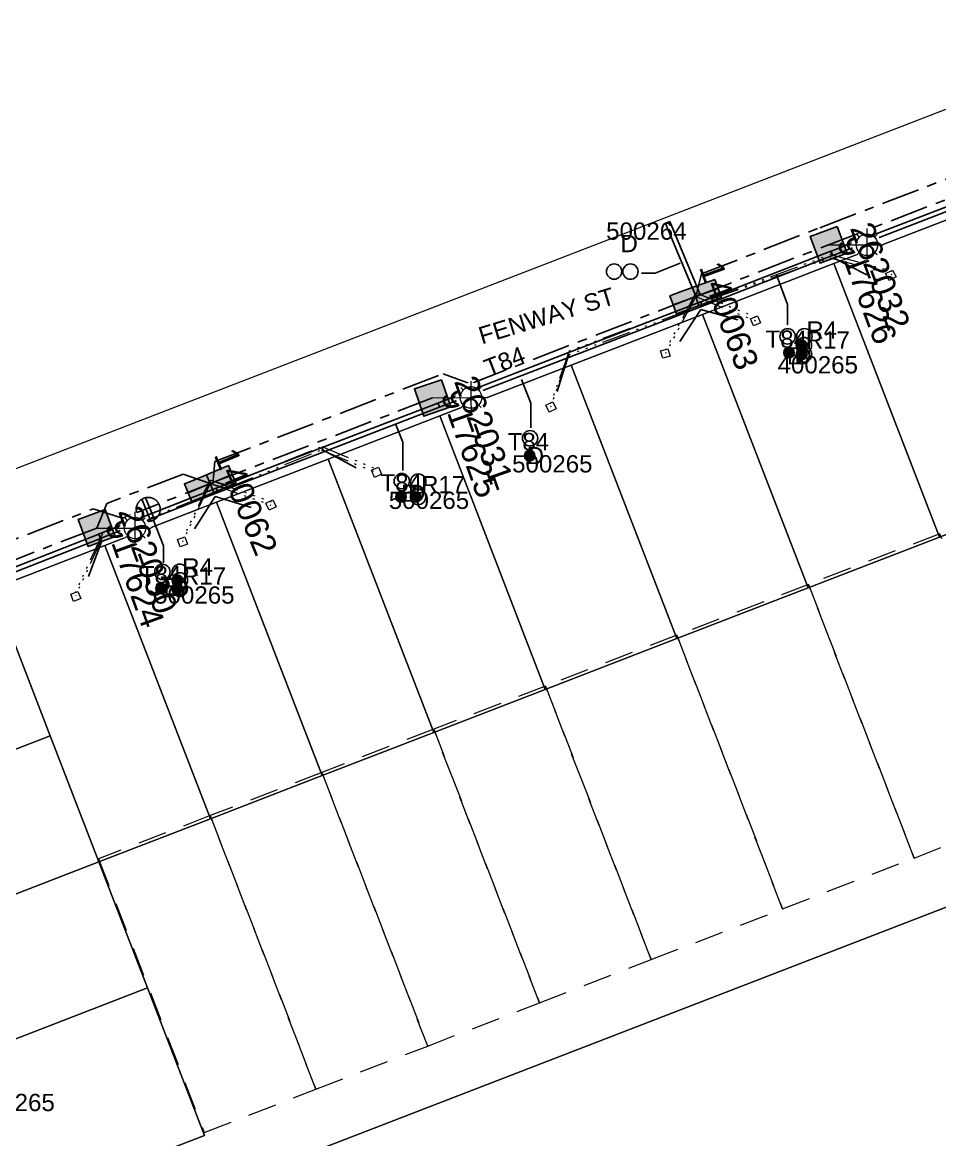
# Model space of a CAD drawing. Header units: metres. Extents: x 0 to 311631, y 0 to 6270612.
# Drawn here: x 310822.9 to 310918.7, y 6270299.1 to 6270415.7 of the extents above; entities that cross this region are included whole.
import ezdxf
from ezdxf.enums import TextEntityAlignment as Align

# ---------------------------------------------------------------- set-up
doc = ezdxf.new("R2010")
doc.units = ezdxf.units.M
for name, pattern in [('Cable Exist UG', [7, 4, -1, 1, -1]), ('Dash', [5, 3, -2]), ('PHANTOMX2', [6.6, 3, -0.75, 0.2, -0.75, 0.2, -0.75, 0.2, -0.75])]:
    doc.linetypes.add(name, pattern=pattern)
doc.layers.get('0').update_dxf_attribs({"color": 6})
for name, color, linetype, lineweight in [('_User Miscellaneous1', 30, 'Continuous', 13), ('Cadastre Developer_SP_EXT', 98, 'Continuous', 15), ('Cadastre Land Parcels_SP_EXT', 118, 'Continuous', 15), ('Cadastre Roads_SP_EXT', 218, 'Continuous', 15), ('Mains_LV_EXT', 163, 'Continuous', 25), ('Mains_LV_SL_EXT', 135, 'Continuous', 25), ('Services_SP_EXT', 42, 'PHANTOMX2', 20), ('Services_SP_MOD', 3, 'PHANTOMX2', 20)]:
    doc.layers.add(name, color=color, linetype=linetype, lineweight=lineweight)
for name, color, linetype in [('Duct_SP_EXT', 30, 'Continuous'), ('Equip_LV_EXT', 7, 'Continuous'), ('SupportsUG_SP_LV_EXT', 7, 'Continuous'), ('SupportsUG_SP_LV_SL_EXT', 7, 'Continuous'), ('Trench_SP_EXT', 7, 'Continuous')]:
    doc.layers.add(name, color=color, linetype=linetype)
doc.styles.add('COLUMN_LABEL', font='arial.ttf', dxfattribs={"height": 2})
doc.styles.add('iecARIAL', font='arial.ttf', dxfattribs={"height": 2})
doc.styles.add('POLE_LABEL', font='arial.ttf', dxfattribs={"height": 2})
doc.styles.add('SL_LABEL', font='arial.ttf', dxfattribs={"height": 2})
doc.styles.get("Standard").update_dxf_attribs({"font": 'arial.ttf'})

# ---------------------------------------------------------------- blocks, each defined once
blk = doc.blocks.new('COLUMN_EXT')
blk.add_hatch(color=256).paths.add_polyline_path([(1.5, -1.5), (1.5, 1.5), (-1.5, 1.5), (-1.5, -1.5)])
blk.add_lwpolyline([(1.5, 1.5), (-1.5, 1.5), (-1.5, -1.5), (1.5, -1.5)], close=True)
at = {"flags": 1}
blk.add_attdef('Z', (-1.81, 2.35), '', height=0.2, rotation=180, dxfattribs=at)
at = {"flags": 9}
for tag, p in [('STREETNAME', (-1.81, 1.6)), ('LOCATION', (-1.81, 1.4)), ('SUBURB', (-1.81, 1.8)), ('LEGEND', (-1.81, 1.2)), ('NOTES', (-1.81, 2)), ('COLUMN_TYPE', (-1.81, 0.4)), ('OWNED_BY', (-1.81, 0.6)), ('USAGE', (-1.81, 1)), ('STATE', (-1.81, 0.8))]:
    blk.add_attdef(tag, text='', height=0.2, rotation=180, dxfattribs=at).set_placement(p, align=Align.MIDDLE_LEFT)
for tag, style, p in [('STRUCTURE_PLANT_NUMBER', 'POLE_LABEL', (-1.81, -0.03)), ('STREET_CODE', 'COLUMN_LABEL', (-1.81, 0.2))]:
    blk.add_attdef(tag, text='', height=0.2, rotation=180, dxfattribs=dict(at, style=style)).set_placement(p, align=Align.MIDDLE_LEFT)
at = {"style": 'COLUMN_LABEL', "width": 0.9, "flags": 8}
blk.add_attdef('ASSET_NUM', text='', height=2, rotation=270, dxfattribs=at).set_placement((2, -4), align=Align.MIDDLE_LEFT)
blk = doc.blocks.new('PILLAR_EXT')
blk.add_hatch(color=256).paths.add_polyline_path([(-2.5, 1), (-2.5, -1), (2.5, -1), (2.5, 1)])
for p, q in [((-2.5, 0), (2.5, 0)), ((0, 1), (0, -1))]:
    blk.add_line(p, q)
at = {"ltscale": 10}
blk.add_line((2.5, 0), (-2.5, 0), dxfattribs=at)
blk.add_lwpolyline([(-2.5, -1), (-1.25, -1), (1.25, -1), (2.5, -1), (2.5, 1), (-2.5, 1)], close=True)
at = {"width": 0.9, "flags": 8}
blk.add_attdef('ASSET_NUM', text='', height=2, rotation=90, dxfattribs=at).set_placement((-2, 4), align=Align.MIDDLE_LEFT)
for tag, p, flags in [('OWNED_BY', (0, -0.2), 9), ('STATE', (0, -0.4), 9), ('SUPPORT_TYPE', (0, -0.6), 9), ('USAGE', (0, -0.8), 9), ('LEGEND', (0, -1), 9), ('LOCATION', (0, -1.2), 9), ('STREETNAME', (0, -1.8), 9), ('SUBURB', (0, -2), 1), ('NOTES', (0, -1.4), 9), ('PARENT', (0, -1.6), 9)]:
    blk.add_attdef(tag, p, '', height=0.2, dxfattribs=dict(flags=flags))
blk = doc.blocks.new('DUCT_EXT')
blk.add_circle((0, 0.8), 0.8)
at = {"flags": 1}
blk.add_attdef('Z', (0, 0), '', height=0.2, dxfattribs=at)
at = {"flags": 9}
for tag, p in [('DUCT_CODE', (0, 0)), ('XSECT_TYPE', (0, -0.2)), ('STATE', (0, -0.6)), ('FB_REFERENCE', (0, -0.4)), ('NOTES', (0, -0.8))]:
    blk.add_attdef(tag, text='', height=0.2, dxfattribs=at).set_placement(p, align=Align.MIDDLE_LEFT)
blk = doc.blocks.new('CCP_EXT')
at = {"flags": 9}
for tag, p in [('STATE', (0, -1.8)), ('LEGEND', (0, -1.4)), ('LIFE_SUPPORT', (0, -1.6)), ('NOTES', (0, -2))]:
    blk.add_attdef(tag, text='', height=0.2, dxfattribs=at).set_placement(p, align=Align.MIDDLE_LEFT)
blk.add_wipeout([(0, 0.57), (0.57, 0), (0, -0.57), (-0.57, 0)])
blk.add_lwpolyline([(-0.57, 0), (0, 0.57), (0.57, 0), (0, -0.57), (-0.57, 0)])
at = {"flags": 1}
blk.add_attdef('Z', (0, 0), '', height=0.2, dxfattribs=at)
at = {"flags": 9}
for tag, p in [('CCP_TYPE', (0, 0)), ('CONSTRUCTED_VOLTAGE', (0, -0.2)), ('OPERATING_VOLTAGE', (0, -0.6)), ('ORIENTATION', (0, -0.8)), ('OWNED_BY', (0, -1)), ('NO_PHASES', (0, -0.4)), ('USAGE', (0, -1.2))]:
    blk.add_attdef(tag, text='', height=0.2, dxfattribs=at).set_placement(p, align=Align.MIDDLE_LEFT)
blk = doc.blocks.new('LV_UG_LINKS_CLOSED_EXT')
at = {"layer": 'Equip_LV_EXT'}
for tag, flags, p in [('ACTUAL_STATUS', 9, (3, -2)), ('CONSTRUCTED_VOLTAGE', 9, (3, -2.2)), ('NO_PHASES', 9, (3, -2.4)), ('OPERATING_VOLTAGE', 9, (3, -2.6)), ('ORIENTATION', 9, (3, -2.8)), ('STATE', 9, (3, -3)), ('SWITCH_TYPE', 9, (3, -3.2)), ('USAGE', 9, (3, -3.4)), ('OWNED_BY', 9, (3, -3.8)), ('OPERATED_BY', 9, (3, -4)), ('TYPE', 9, (3, -4.6)), ('NOTES', 9, (3, -3.6)), ('MAINTAINED_BY', 9, (3, -4.2)), ('NUMBER_OF_PHASES', 9, (3, -4.4)), ('Z', 1, (3, -4.8))]:
    blk.add_attdef(tag, text='', height=0.2, dxfattribs=dict(at, flags=flags)).set_placement(p, align=Align.MIDDLE_LEFT)
blk.add_wipeout([(4, 1.25), (3.97, 1.25), (3.94, 1.25), (3.91, 1.25), (3.88, 1.24), (3.85, 1.24), (3.82, 1.24), (3.79, 1.23), (3.76, 1.23), (3.73, 1.22), (3.7, 1.21), (3.67, 1.2), (3.64, 1.2), (3.61, 1.19), (3.58, 1.18), (3.55, 1.17), (3.52, 1.15), (3.49, 1.14), (3.47, 1.13), (3.44, 1.12), (3.41, 1.1), (3.38, 1.09), (3.36, 1.07), (3.33, 1.06), (3.31, 1.04), (3.28, 1.02), (3.26, 1), (3.23, 0.99), (3.21, 0.97), (3.18, 0.95), (3.16, 0.93), (3.14, 0.91), (3.12, 0.88), (3.09, 0.86), (3.07, 0.84), (3.05, 0.82), (3.03, 0.79), (3.01, 0.77), (3, 0.74), (2.98, 0.72), (2.96, 0.69), (2.94, 0.67), (2.93, 0.64), (2.91, 0.62), (2.9, 0.59), (2.88, 0.56), (2.87, 0.53), (2.86, 0.51), (2.85, 0.48), (2.83, 0.45), (2.82, 0.42), (2.81, 0.39), (2.8, 0.36), (2.8, 0.33), (2.79, 0.3), (2.78, 0.27), (2.77, 0.24), (2.77, 0.21), (2.76, 0.18), (2.76, 0.15), (2.76, 0.12), (2.75, 0.09), (2.75, 0.06), (2.75, 0.03), (2.75, 0), (2.75, -0.03), (2.75, -0.06), (2.75, -0.09), (2.76, -0.12), (2.76, -0.15), (2.76, -0.18), (2.77, -0.21), (2.77, -0.24), (2.78, -0.27), (2.79, -0.3), (2.8, -0.33), (2.8, -0.36), (2.81, -0.39), (2.82, -0.42), (2.83, -0.45), (2.85, -0.48), (2.86, -0.51), (2.87, -0.53), (2.88, -0.56), (2.9, -0.59), (2.91, -0.62), (2.93, -0.64), (2.94, -0.67), (2.96, -0.69), (2.98, -0.72), (3, -0.74), (3.01, -0.77), (3.03, -0.79), (3.05, -0.82), (3.07, -0.84), (3.09, -0.86), (3.12, -0.88), (3.14, -0.91), (3.16, -0.93), (3.18, -0.95), (3.21, -0.97), (3.23, -0.99), (3.26, -1), (3.28, -1.02), (3.31, -1.04), (3.33, -1.06), (3.36, -1.07), (3.38, -1.09), (3.41, -1.1), (3.44, -1.12), (3.47, -1.13), (3.49, -1.14), (3.52, -1.15), (3.55, -1.17), (3.58, -1.18), (3.61, -1.19), (3.64, -1.2), (3.67, -1.2), (3.7, -1.21), (3.73, -1.22), (3.76, -1.23), (3.79, -1.23), (3.82, -1.24), (3.85, -1.24), (3.88, -1.24), (3.91, -1.25), (3.94, -1.25), (3.97, -1.25), (4, -1.25), (4.03, -1.25), (4.06, -1.25), (4.09, -1.25), (4.12, -1.24), (4.15, -1.24), (4.18, -1.24), (4.21, -1.23), (4.24, -1.23), (4.27, -1.22), (4.3, -1.21), (4.33, -1.2), (4.36, -1.2), (4.39, -1.19), (4.42, -1.18), (4.45, -1.17), (4.48, -1.15), (4.51, -1.14), (4.53, -1.13), (4.56, -1.12), (4.59, -1.1), (4.62, -1.09), (4.64, -1.07), (4.67, -1.06), (4.69, -1.04), (4.72, -1.02), (4.74, -1), (4.77, -0.99), (4.79, -0.97), (4.82, -0.95), (4.84, -0.93), (4.86, -0.91), (4.88, -0.88), (4.91, -0.86), (4.93, -0.84), (4.95, -0.82), (4.97, -0.79), (4.99, -0.77), (5, -0.74), (5.02, -0.72), (5.04, -0.69), (5.06, -0.67), (5.07, -0.64), (5.09, -0.62), (5.1, -0.59), (5.12, -0.56), (5.13, -0.53), (5.14, -0.51), (5.15, -0.48), (5.17, -0.45), (5.18, -0.42), (5.19, -0.39), (5.2, -0.36), (5.2, -0.33), (5.21, -0.3), (5.22, -0.27), (5.23, -0.24), (5.23, -0.21), (5.24, -0.18), (5.24, -0.15), (5.24, -0.12), (5.25, -0.09), (5.25, -0.06), (5.25, -0.03), (5.25, 0), (5.25, 0.03), (5.25, 0.06), (5.25, 0.09), (5.24, 0.12), (5.24, 0.15), (5.24, 0.18), (5.23, 0.21), (5.23, 0.24), (5.22, 0.27), (5.21, 0.3), (5.2, 0.33), (5.2, 0.36), (5.19, 0.39), (5.18, 0.42), (5.17, 0.45), (5.15, 0.48), (5.14, 0.51), (5.13, 0.53), (5.12, 0.56), (5.1, 0.59), (5.09, 0.62), (5.07, 0.64), (5.06, 0.67), (5.04, 0.69), (5.02, 0.72), (5, 0.74), (4.99, 0.77), (4.97, 0.79), (4.95, 0.82), (4.93, 0.84), (4.91, 0.86), (4.88, 0.88), (4.86, 0.91), (4.84, 0.93), (4.82, 0.95), (4.79, 0.97), (4.77, 0.99), (4.74, 1), (4.72, 1.02), (4.69, 1.04), (4.67, 1.06), (4.64, 1.07), (4.62, 1.09), (4.59, 1.1), (4.56, 1.12), (4.53, 1.13), (4.51, 1.14), (4.48, 1.15), (4.45, 1.17), (4.42, 1.18), (4.39, 1.19), (4.36, 1.2), (4.33, 1.2), (4.3, 1.21), (4.27, 1.22), (4.24, 1.23), (4.21, 1.23), (4.18, 1.24), (4.15, 1.24), (4.12, 1.24), (4.09, 1.25), (4.06, 1.25), (4.03, 1.25)]).dxf.layer = 'Equip_LV_EXT'
for p, q in [((3.79, 1.23), (3.79, -1.23)), ((4.21, 1.23), (4.21, -1.23))]:
    blk.add_line(p, q, dxfattribs=at)
at = {"layer": 'Equip_LV_EXT', "flags": 128}
blk.add_lwpolyline([(4, 1.25), (3.97, 1.25), (3.94, 1.25), (3.91, 1.25), (3.88, 1.24), (3.85, 1.24), (3.82, 1.24), (3.79, 1.23), (3.76, 1.23), (3.73, 1.22), (3.7, 1.21), (3.67, 1.2), (3.64, 1.2), (3.61, 1.19), (3.58, 1.18), (3.55, 1.17), (3.52, 1.15), (3.49, 1.14), (3.47, 1.13), (3.44, 1.12), (3.41, 1.1), (3.38, 1.09), (3.36, 1.07), (3.33, 1.06), (3.31, 1.04), (3.28, 1.02), (3.26, 1), (3.23, 0.99), (3.21, 0.97), (3.18, 0.95), (3.16, 0.93), (3.14, 0.91), (3.12, 0.88), (3.09, 0.86), (3.07, 0.84), (3.05, 0.82), (3.03, 0.79), (3.01, 0.77), (3, 0.74), (2.98, 0.72), (2.96, 0.69), (2.94, 0.67), (2.93, 0.64), (2.91, 0.62), (2.9, 0.59), (2.88, 0.56), (2.87, 0.53), (2.86, 0.51), (2.85, 0.48), (2.83, 0.45), (2.82, 0.42), (2.81, 0.39), (2.8, 0.36), (2.8, 0.33), (2.79, 0.3), (2.78, 0.27), (2.77, 0.24), (2.77, 0.21), (2.76, 0.18), (2.76, 0.15), (2.76, 0.12), (2.75, 0.09), (2.75, 0.06), (2.75, 0.03), (2.75, 0), (2.75, -0.03), (2.75, -0.06), (2.75, -0.09), (2.76, -0.12), (2.76, -0.15), (2.76, -0.18), (2.77, -0.21), (2.77, -0.24), (2.78, -0.27), (2.79, -0.3), (2.8, -0.33), (2.8, -0.36), (2.81, -0.39), (2.82, -0.42), (2.83, -0.45), (2.85, -0.48), (2.86, -0.51), (2.87, -0.53), (2.88, -0.56), (2.9, -0.59), (2.91, -0.62), (2.93, -0.64), (2.94, -0.67), (2.96, -0.69), (2.98, -0.72), (3, -0.74), (3.01, -0.77), (3.03, -0.79), (3.05, -0.82), (3.07, -0.84), (3.09, -0.86), (3.12, -0.88), (3.14, -0.91), (3.16, -0.93), (3.18, -0.95), (3.21, -0.97), (3.23, -0.99), (3.26, -1), (3.28, -1.02), (3.31, -1.04), (3.33, -1.06), (3.36, -1.07), (3.38, -1.09), (3.41, -1.1), (3.44, -1.12), (3.47, -1.13), (3.49, -1.14), (3.52, -1.15), (3.55, -1.17), (3.58, -1.18), (3.61, -1.19), (3.64, -1.2), (3.67, -1.2), (3.7, -1.21), (3.73, -1.22), (3.76, -1.23), (3.79, -1.23), (3.82, -1.24), (3.85, -1.24), (3.88, -1.24), (3.91, -1.25), (3.94, -1.25), (3.97, -1.25), (4, -1.25), (4.03, -1.25), (4.06, -1.25), (4.09, -1.25), (4.12, -1.24), (4.15, -1.24), (4.18, -1.24), (4.21, -1.23), (4.24, -1.23), (4.27, -1.22), (4.3, -1.21), (4.33, -1.2), (4.36, -1.2), (4.39, -1.19), (4.42, -1.18), (4.45, -1.17), (4.48, -1.15), (4.51, -1.14), (4.53, -1.13), (4.56, -1.12), (4.59, -1.1), (4.62, -1.09), (4.64, -1.07), (4.67, -1.06), (4.69, -1.04), (4.72, -1.02), (4.74, -1), (4.77, -0.99), (4.79, -0.97), (4.82, -0.95), (4.84, -0.93), (4.86, -0.91), (4.88, -0.88), (4.91, -0.86), (4.93, -0.84), (4.95, -0.82), (4.97, -0.79), (4.99, -0.77), (5, -0.74), (5.02, -0.72), (5.04, -0.69), (5.06, -0.67), (5.07, -0.64), (5.09, -0.62), (5.1, -0.59), (5.12, -0.56), (5.13, -0.53), (5.14, -0.51), (5.15, -0.48), (5.17, -0.45), (5.18, -0.42), (5.19, -0.39), (5.2, -0.36), (5.2, -0.33), (5.21, -0.3), (5.22, -0.27), (5.23, -0.24), (5.23, -0.21), (5.24, -0.18), (5.24, -0.15), (5.24, -0.12), (5.25, -0.09), (5.25, -0.06), (5.25, -0.03), (5.25, 0), (5.25, 0.03), (5.25, 0.06), (5.25, 0.09), (5.24, 0.12), (5.24, 0.15), (5.24, 0.18), (5.23, 0.21), (5.23, 0.24), (5.22, 0.27), (5.21, 0.3), (5.2, 0.33), (5.2, 0.36), (5.19, 0.39), (5.18, 0.42), (5.17, 0.45), (5.15, 0.48), (5.14, 0.51), (5.13, 0.53), (5.12, 0.56), (5.1, 0.59), (5.09, 0.62), (5.07, 0.64), (5.06, 0.67), (5.04, 0.69), (5.02, 0.72), (5, 0.74), (4.99, 0.77), (4.97, 0.79), (4.95, 0.82), (4.93, 0.84), (4.91, 0.86), (4.88, 0.88), (4.86, 0.91), (4.84, 0.93), (4.82, 0.95), (4.79, 0.97), (4.77, 0.99), (4.74, 1), (4.72, 1.02), (4.69, 1.04), (4.67, 1.06), (4.64, 1.07), (4.62, 1.09), (4.59, 1.1), (4.56, 1.12), (4.53, 1.13), (4.51, 1.14), (4.48, 1.15), (4.45, 1.17), (4.42, 1.18), (4.39, 1.19), (4.36, 1.2), (4.33, 1.2), (4.3, 1.21), (4.27, 1.22), (4.24, 1.23), (4.21, 1.23), (4.18, 1.24), (4.15, 1.24), (4.12, 1.24), (4.09, 1.25), (4.06, 1.25), (4.03, 1.25)], close=True, dxfattribs=at)
blk = doc.blocks.new('CABLE_LARGE_EXT')
h = blk.add_hatch(color=256)
edge = h.paths.add_edge_path()
edge.add_arc((0, 0.55), 0.55, 0, 360)
blk.add_circle((0, 0.55), 0.55)
at = {"flags": 1}
blk.add_attdef('Z', (0, 0), '', height=0.2, dxfattribs=at)
at = {"flags": 9}
for tag, p in [('COND_CODE', (0, 0)), ('STATE', (0, -0.4)), ('XSECT_SIZE', (0, -0.6)), ('FB_REFERENCE', (0, -0.2)), ('NOTES', (0, -0.8))]:
    blk.add_attdef(tag, text='', height=0.2, dxfattribs=at).set_placement(p, align=Align.MIDDLE_LEFT)
blk = doc.blocks.new('SL_LANTERN_EXT')
at = {"flags": 9}
for tag, p in [('LRATECODE', (-7.4, 0)), ('LOUTREACHVOCAB', (-7.2, 0)), ('LOUTREACH', (-7, 0)), ('LANTNUMBER', (-6.6, 0)), ('LNEW', (-6.4, 0)), ('LMASTVOCAB', (-6.2, 0)), ('LMAST', (-6, 0)), ('LLAMPVOCAB', (-5.8, 0)), ('LLAMP', (-5.6, 0)), ('LEXIST', (-5.4, 0)), ('LCHARGE3PERCENT', (-5.2, 0)), ('LCHARGE3', (-5, 0)), ('LCHARGE2PERCENT', (-4.8, 0)), ('LCHARGE2', (-4.6, 0)), ('LCHARGE1PERCENT', (-4.4, 0)), ('LCHARGE1', (-4.2, 0)), ('LCATEGORY', (-4, 0)), ('LBRACKETVOCAB', (-3.8, 0)), ('LBRACKET', (-3.6, 0)), ('LKINGHEIGHT', (-3.4, 0)), ('CREPLACE', (-3.2, 0)), ('CREMOVE', (-3, 0)), ('CNUMBER', (-2.8, 0)), ('CNEW', (-2.6, 0)), ('CEXIST', (-2.4, 0)), ('USAGE', (-2.2, 0)), ('STATE', (-2, 0)), ('OWNED_BY', (-1.8, 0)), ('ORIENTATION', (-1.6, 0)), ('OPERATING_VOLTAGE', (-1.4, 0)), ('NO_PHASES', (-1.2, 0)), ('LANTERN_TYPE', (-1, 0)), ('LANTERN_PURPOSE', (-0.8, 0)), ('CONTROL_TYPE', (-0.6, 0)), ('CONSTRUCTED_VOLTAGE', (-0.4, 0))]:
    blk.add_attdef(tag, text='', height=0.001, rotation=270, dxfattribs=at).set_placement(p, align=Align.MIDDLE_LEFT)
at = {"style": 'SL_LABEL', "flags": 9}
blk.add_attdef('STREET_CODE', text='', height=0.001, rotation=270, dxfattribs=at).set_placement((0, 0), align=Align.MIDDLE_LEFT)
at = {"flags": 1}
blk.add_attdef('Z', (0, 0), '', height=0.001, rotation=270, dxfattribs=at)
at = {"width": 0.9}
blk.add_attdef('LNUMBER', text='', height=1, dxfattribs=at).set_placement((7, -1), align=Align.MIDDLE_LEFT)
at = {"flags": 9}
for tag, p in [('LREMOVE', (0, -7.6)), ('LREPLACE', (0, -7.8)), ('LTYPE', (0, -8)), ('LTYPEVOCAB', (0, -8.2)), ('LEGEND', (0, -8.4)), ('SUBURB', (0, -8.6)), ('STREETNAME', (0, -8.8)), ('LOCATION', (0, -9)), ('NOTES', (0, -9.2)), ('MAINTAINED_BY', (0, -9.86))]:
    blk.add_attdef(tag, text='', height=0.001, dxfattribs=at).set_placement(p, align=Align.MIDDLE_LEFT)
blk.add_attdef('OPERATED_BY', (0, -9.61), '', height=0.001, dxfattribs=at)
blk.add_wipeout([(5.69, 0), (5.06, -1.06), (4, -1.69), (2.94, -1.06), (2.31, 0), (2.94, 1.06), (4, 1.69), (5.06, 1.06)])
for p, q in [((4, 1.69), (4, 0)), ((0, 0), (4, 0)), ((2.94, 1.06), (3.2, 0.8)), ((5.06, 1.06), (4.8, 0.8)), ((2.94, -1.06), (3.2, -0.8)), ((4, 0), (5.69, 0)), ((4, 0), (4, -1.69)), ((5.06, -1.06), (4.8, -0.8))]:
    blk.add_line(p, q)
blk.add_circle((4, 0), 1.12)

msp = doc.modelspace()

# ---------------------------------------------------------------- linework, layer by layer
at = {"layer": 'Cadastre Developer_SP_EXT', "linetype": 'Dash'}
for points in [[(310918.686, 6270362.336), (310904.975, 6270357.039), (310904.964, 6270357.037), (310915.999, 6270328.502), (310929.72, 6270333.803), (310918.686, 6270362.336)], [(310904.964, 6270357.037), (310891.243, 6270351.735), (310902.277, 6270323.203), (310915.999, 6270328.502), (310904.964, 6270357.037)], [(310891.243, 6270351.735), (310877.521, 6270346.434), (310888.557, 6270317.902), (310902.277, 6270323.203), (310891.243, 6270351.735)], [(310877.521, 6270346.434), (310865.861, 6270341.931), (310876.896, 6270313.397), (310888.557, 6270317.902), (310877.521, 6270346.434)], [(310865.861, 6270341.931), (310854.201, 6270337.426), (310865.235, 6270308.894), (310876.896, 6270313.397), (310865.861, 6270341.931)], [(310854.201, 6270337.426), (310842.54, 6270332.923), (310853.575, 6270304.389), (310865.235, 6270308.894), (310854.201, 6270337.426)], [(310842.54, 6270332.923), (310830.892, 6270328.423), (310841.914, 6270299.885), (310853.575, 6270304.389), (310842.54, 6270332.923)]]:
    msp.add_lwpolyline(points, close=True, dxfattribs=at)
at = {"layer": 'Cadastre Land Parcels_SP_EXT', "linetype": 'Continuous'}
for points in [[(310932.155, 6270367.204), (310927.08, 6270380.34), (310921.136, 6270395.725), (310907.628, 6270390.508), (310918.647, 6270361.986), (310932.155, 6270367.204)], [(310918.647, 6270361.986), (310907.628, 6270390.508), (310893.916, 6270385.211), (310904.934, 6270356.69), (310918.647, 6270361.986)], [(310904.934, 6270356.69), (310893.916, 6270385.211), (310880.203, 6270379.914), (310891.221, 6270351.392), (310904.934, 6270356.69)], [(310891.221, 6270351.392), (310880.203, 6270379.914), (310866.49, 6270374.615), (310877.508, 6270346.095), (310891.221, 6270351.392)], [(310877.508, 6270346.095), (310866.49, 6270374.615), (310854.839, 6270370.117), (310865.86, 6270341.596), (310877.508, 6270346.095)], [(310865.86, 6270341.596), (310854.839, 6270370.117), (310843.191, 6270365.618), (310854.211, 6270337.097), (310865.86, 6270341.596)], [(310937.231, 6270354.066), (310932.155, 6270367.204), (310918.647, 6270361.986), (310904.934, 6270356.69), (310891.221, 6270351.392), (310877.508, 6270346.095), (310865.86, 6270341.596), (310854.211, 6270337.097), (310842.562, 6270332.597), (310830.914, 6270328.098), (310835.989, 6270314.96), (310841.933, 6270299.574), (310824.526, 6270292.85), (310826.608, 6270287.558), (310970.766, 6270343.221), (310968.712, 6270348.542), (310964.99, 6270347.107), (310943.176, 6270338.68), (310937.231, 6270354.066)], [(310854.211, 6270337.097), (310843.191, 6270365.618), (310831.541, 6270361.118), (310842.562, 6270332.597), (310854.211, 6270337.097)], [(310842.562, 6270332.597), (310831.541, 6270361.118), (310819.892, 6270356.619), (310825.837, 6270341.234), (310830.914, 6270328.098), (310842.562, 6270332.597)], [(310825.837, 6270341.234), (310819.892, 6270356.619), (310798.077, 6270348.191), (310795.791, 6270343.022), (310800.295, 6270331.367), (310825.837, 6270341.234)], [(310764.382, 6270166.814), (311003.274, 6270259.121), (310970.766, 6270343.221), (310826.608, 6270287.558), (310827.714, 6270284.55), (310733.049, 6270247.97), (310764.382, 6270166.814)], [(310830.914, 6270328.098), (310825.837, 6270341.234), (310800.295, 6270331.367), (310805.371, 6270318.23), (310830.914, 6270328.098)], [(310835.989, 6270314.96), (310830.914, 6270328.098), (310805.371, 6270318.23), (310810.448, 6270305.092), (310835.989, 6270314.96)], [(310824.526, 6270292.85), (310841.933, 6270299.574), (310835.989, 6270314.96), (310810.448, 6270305.092), (310814.95, 6270293.437), (310820.118, 6270291.146), (310824.526, 6270292.85)]]:
    msp.add_lwpolyline(points, close=True, dxfattribs=at)
at = {"layer": 'Duct_SP_EXT'}
for p, q in [((310907.333, 6270391.815), (310942.182, 6270405.232)), ((310907.506, 6270391.367), (310942.355, 6270404.785)), ((310890.05, 6270394.707), (310890.271, 6270394.8)), ((310890.05, 6270394.707), (310893.23, 6270387.096)), ((310890.492, 6270394.893), (310890.271, 6270394.8)), ((310890.492, 6270394.893), (310893.672, 6270387.282)), ((310893.725, 6270386.508), (310907.298, 6270391.801)), ((310907.298, 6270391.801), (310907.385, 6270391.578)), ((310907.299, 6270391.802), (310907.333, 6270391.815)), ((310907.299, 6270391.802), (310907.385, 6270391.578)), ((310907.333, 6270391.815), (310907.419, 6270391.591)), ((310893.9, 6270386.061), (310907.473, 6270391.354)), ((310907.472, 6270391.354), (310907.385, 6270391.578)), ((310907.473, 6270391.354), (310907.385, 6270391.578)), ((310907.506, 6270391.367), (310907.419, 6270391.591)), ((310907.472, 6270391.354), (310907.506, 6270391.367)), ((310893.23, 6270387.096), (310893.451, 6270387.189)), ((310893.672, 6270387.282), (310893.451, 6270387.189)), ((310893.725, 6270386.508), (310893.813, 6270386.285)), ((310893.727, 6270386.509), (310893.813, 6270386.285)), ((310893.9, 6270386.061), (310893.813, 6270386.285)), ((310893.898, 6270386.061), (310893.813, 6270386.285)), ((310879.854, 6270381.195), (310879.94, 6270380.97)), ((310879.854, 6270381.194), (310879.94, 6270380.97)), ((310880.027, 6270380.747), (310879.94, 6270380.97)), ((310880.026, 6270380.746), (310879.94, 6270380.97)), ((310854.213, 6270371.326), (310866.3, 6270375.965)), ((310854.385, 6270370.878), (310866.472, 6270375.517)), ((310866.299, 6270375.965), (310866.386, 6270375.741)), ((310866.3, 6270375.965), (310866.386, 6270375.741)), ((310866.472, 6270375.517), (310866.386, 6270375.741)), ((310866.472, 6270375.517), (310866.386, 6270375.741)), ((310843.17, 6270367.067), (310854.212, 6270371.326)), ((310854.212, 6270371.326), (310854.299, 6270371.102)), ((310854.213, 6270371.326), (310854.299, 6270371.102)), ((310854.385, 6270370.878), (310854.299, 6270371.102)), ((310854.385, 6270370.878), (310854.299, 6270371.102)), ((310843.17, 6270367.067), (310843.257, 6270366.843)), ((310843.17, 6270367.067), (310843.257, 6270366.843)), ((310843.344, 6270366.62), (310843.257, 6270366.843)), ((310843.343, 6270366.619), (310843.257, 6270366.843)), ((310830.894, 6270362.288), (310830.981, 6270362.064)), ((310830.914, 6270362.29), (310831.002, 6270362.067)), ((310831.068, 6270361.841), (310830.981, 6270362.064)), ((310831.09, 6270361.843), (310831.002, 6270362.067))]:
    msp.add_line(p, q, dxfattribs=at)
for points in [[(310887.542, 6270389.511), (310888.964, 6270389.511), (310891.58, 6270390.538)], [(310902.771, 6270384.114), (310902.772, 6270386.246), (310901.636, 6270389.33)], [(310875.99, 6270373.378), (310875.994, 6270375.963), (310875.039, 6270378.426)], [(310862.641, 6270368.933), (310862.63, 6270371.878), (310861.893, 6270373.792)], [(310837.661, 6270359.301), (310837.661, 6270361.053), (310836.59, 6270363.817)]]:
    msp.add_lwpolyline(points, dxfattribs=at)
at = {"layer": 'Mains_LV_SL_EXT', "linetype": 'Cable Exist UG'}
for points in [[(310907.076, 6270392.466), (310942.012, 6270405.915)], [(310893.204, 6270387.068), (310907.076, 6270392.466)]]:
    msp.add_lwpolyline(points, dxfattribs=at)
at = {"layer": 'Trench_SP_EXT', "linetype": 'Cable Exist UG'}
for points in [[(310907.508, 6270391.148), (310912.094, 6270388.834)], [(310893.749, 6270385.715), (310898.051, 6270384.497)], [(310854.261, 6270371.087), (310858.32, 6270368.896)], [(310843.039, 6270366.209), (310846.814, 6270365.073)]]:
    msp.add_lwpolyline(points, dxfattribs=at)

# ---------------------------------------------------------------- block references
at = {"layer": 'Duct_SP_EXT'}
for p in [(310884.693, 6270388.878), (310886.395, 6270388.869)]:
    msp.add_blockref('DUCT_EXT', p, dxfattribs=at)
for name, p, rotation in [('DUCT_EXT', (310902.001, 6270382.918), 269.9999999999998), ('DUCT_EXT', (310903.747, 6270382.923), 269.9999999999998), ('CABLE_LARGE_EXT', (310903.704, 6270382), 269.9999999999998), ('DUCT_EXT', (310903.704, 6270382), 269.9999999999998), ('CABLE_LARGE_EXT', (310902.396, 6270381.214), 269.9999999999998), ('DUCT_EXT', (310903.722, 6270381.031), 270.1948828488356), ('CABLE_LARGE_EXT', (310903.722, 6270381.031), 269.9999999999998), ('DUCT_EXT', (310875.127, 6270372.28), 270.2633624832434), ('CABLE_LARGE_EXT', (310875.324, 6270370.464), 270.2633624832434), ('DUCT_EXT', (310861.732, 6270367.824), 269.5374952870371), ('DUCT_EXT', (310863.456, 6270367.776), 269.5374952870371), ('CABLE_LARGE_EXT', (310861.905, 6270366.18), 269.5374952870371), ('DUCT_EXT', (310863.426, 6270366.167), 269.5374952870371), ('CABLE_LARGE_EXT', (310863.426, 6270366.167), 269.5374952870371), ('DUCT_EXT', (310836.744, 6270358.346), 269.9999999999998), ('DUCT_EXT', (310838.558, 6270358.355), 269.9999999999998), ('CABLE_LARGE_EXT', (310838.571, 6270357.472), 269.9999999999998), ('DUCT_EXT', (310838.572, 6270357.465), 269.9999999999998), ('CABLE_LARGE_EXT', (310836.868, 6270356.619), 269.9999999999998), ('DUCT_EXT', (310838.558, 6270356.583), 269.9999999999998), ('CABLE_LARGE_EXT', (310838.558, 6270356.583), 269.9999999999998)]:
    msp.add_blockref(name, p, dxfattribs=dict(at, rotation=rotation))
at = {"layer": 'SupportsUG_SP_LV_EXT'}
ref = msp.add_blockref('PILLAR_EXT', (310893.204, 6270387.068), dxfattribs=dict(at, rotation=199.9831065218997))
ref.add_attrib('ASSET_NUM', '140063', dxfattribs={"layer": '0', "height": 2.5, "rotation": 289.98311, "style": 'iecARIAL'}).set_placement((310894.704, 6270390.568), align=Align.MIDDLE_LEFT)
ref = msp.add_blockref('PILLAR_EXT', (310842.533, 6270367.557), dxfattribs=dict(at, rotation=202.5572467109926))
ref.add_attrib('ASSET_NUM', '140062', dxfattribs={"layer": '0', "height": 2.5, "rotation": 292.55725, "style": 'iecARIAL'}).set_placement((310844.033, 6270371.057), align=Align.MIDDLE_LEFT)
at = {"layer": 'SupportsUG_SP_LV_SL_EXT'}
ref = msp.add_blockref('COLUMN_EXT', (310907.076, 6270392.466), dxfattribs=dict(at, rotation=20.32313682966292))
ref.add_attrib('ASSET_NUM', '917626', dxfattribs={"layer": '0', "height": 2.5, "rotation": 290.32314, "style": 'COLUMN_LABEL'}).set_placement((310909.076, 6270393.216), align=Align.MIDDLE_LEFT)
ref = msp.add_blockref('COLUMN_EXT', (310865.752, 6270376.492), dxfattribs=dict(at, rotation=18.80301993140102))
ref.add_attrib('ASSET_NUM', '917625', dxfattribs={"layer": '0', "height": 2.5, "rotation": 289.48965, "style": 'COLUMN_LABEL'}).set_placement((310867.752, 6270377.242), align=Align.MIDDLE_LEFT)
ref = msp.add_blockref('COLUMN_EXT', (310830.689, 6270362.924), dxfattribs=dict(at, rotation=19.92558080711598))
ref.add_attrib('ASSET_NUM', '917624', dxfattribs={"layer": '0', "height": 2.5, "rotation": 289.92558, "style": 'COLUMN_LABEL'}).set_placement((310832.689, 6270363.674), align=Align.MIDDLE_LEFT)

# ---------------------------------------------------------------- texts
at = {"layer": 'Cadastre Roads_SP_EXT'}
msp.add_text('FENWAY ST', height=1.8, rotation=16.91626, dxfattribs=at).set_placement((310870.884, 6270382.069))
at = {"layer": 'Duct_SP_EXT'}
for s, p in [('500264', (310883.86, 6270392.999)), ('D', (310885.355, 6270391.698)), ('R4', (310904.752, 6270382.685)), ('R17', (310904.696, 6270381.64)), ('B', (310902.723, 6270379.985)), ('D', (310903.496, 6270379.99)), ('400265', (310901.751, 6270379.056)), ('T84', (310873.58, 6270371.042)), ('D', (310875.561, 6270369.588)), ('500265', (310874.044, 6270368.722)), ('B', (310862.444, 6270365.658)), ('D', (310863.171, 6270365.658)), ('R17', (310864.548, 6270366.556)), ('500265', (310861.175, 6270364.916)), ('R4', (310839.612, 6270357.965)), ('T84', (310835.195, 6270357.162)), ('R17', (310839.584, 6270357.018)), ('500265', (310836.686, 6270355.039)), ('B', (310837.662, 6270355.9)), ('D', (310838.494, 6270355.842)), ('500265', (310817.932, 6270302.104))]:
    msp.add_text(s, height=1.8, dxfattribs=at).set_placement(p)
at = {"layer": 'Mains_LV_EXT'}
msp.add_text('T84', height=1.8, rotation=21.1209, dxfattribs=at).set_placement((310871.562, 6270378.696))

# ---------------------------------------------------------------- next in the draw order: block references
at = {"layer": 'Services_SP_EXT'}
for p, rotation in [((310913.569, 6270389.291), 162.9794741873792), ((310899.441, 6270384.548), 157.9831062899302), ((310890.043, 6270381.13), 61.98310669879867), ((310878.101, 6270375.548), 71.56505103997524), ((310859.888, 6270368.737), 158.3852209700476), ((310848.877, 6270365.319), 160.5572467336559), ((310839.642, 6270361.483), 64.55724676250946), ((310828.501, 6270355.79), 67.1094481675997)]:
    msp.add_blockref('CCP_EXT', p, dxfattribs=dict(at, rotation=rotation))

# ---------------------------------------------------------------- next in the draw order: linework, layer by layer
at = {"layer": 'Cadastre Roads_SP_EXT', "linetype": 'Continuous'}
msp.add_lwpolyline([(310946.687, 6270405.598), (310942.799, 6270415.673), (310794.569, 6270358.417), (310798.077, 6270348.191), (310819.892, 6270356.619), (310831.541, 6270361.118), (310843.191, 6270365.618), (310854.84, 6270370.117), (310866.49, 6270374.615), (310880.203, 6270379.914), (310893.916, 6270385.211), (310907.628, 6270390.508), (310921.136, 6270395.725), (310942.951, 6270404.152), (310948.128, 6270401.866), (310946.687, 6270405.598)], close=True, dxfattribs=at)
at = {"layer": 'Duct_SP_EXT'}
for p, q in [((310879.854, 6270381.195), (310893.727, 6270386.509)), ((310880.026, 6270380.746), (310893.898, 6270386.061)), ((310866.299, 6270375.965), (310879.854, 6270381.194)), ((310866.472, 6270375.517), (310880.027, 6270380.747)), ((310843.343, 6270366.619), (310854.385, 6270370.878)), ((310797.142, 6270349.003), (310830.914, 6270362.29)), ((310797.317, 6270348.556), (310831.09, 6270361.843))]:
    msp.add_line(p, q, dxfattribs=at)
at = {"layer": 'Mains_LV_EXT', "linetype": 'Cable Exist UG'}
for points in [[(310893.204, 6270387.068), (310893.806, 6270389.426), (310893.806, 6270389.426), (310906.175, 6270394.254), (310941.566, 6270407.881), (310943.076, 6270408.464), (310945.591, 6270405.182), (310945.591, 6270405.182), (310949.633, 6270403.392), (310954.361, 6270391.218), (310959.512, 6270377.817)], [(310842.819, 6270367.509), (310843.026, 6270369.854), (310843.026, 6270369.854), (310866.864, 6270379.025), (310869.71, 6270377.98), (310869.71, 6270377.98), (310893.204, 6270387.068)]]:
    msp.add_lwpolyline(points, dxfattribs=at)
at = {"layer": 'Mains_LV_SL_EXT', "linetype": 'Cable Exist UG'}
for points in [[(310842.533, 6270367.557), (310865.751, 6270376.491)], [(310830.689, 6270362.924), (310797.423, 6270350.084)]]:
    msp.add_lwpolyline(points, dxfattribs=at)
at = {"layer": 'Services_SP_EXT'}
for points in [[(310893.221, 6270387.458), (310894.839, 6270386.839), (310907.195, 6270391.098), (310913.664, 6270389.386)], [(310893.204, 6270387.068), (310892.491, 6270385.641), (310879.955, 6270380.97), (310878.053, 6270375.548)], [(310893.204, 6270387.068), (310890.043, 6270381.13)], [(310893.204, 6270387.068), (310899.441, 6270384.548)], [(310842.533, 6270367.557), (310844.198, 6270367.081), (310854.133, 6270371.067), (310859.793, 6270368.737)], [(310842.533, 6270367.557), (310839.642, 6270361.483)], [(310842.533, 6270367.557), (310848.877, 6270365.319)]]:
    msp.add_lwpolyline(points, dxfattribs=at)
at = {"layer": 'Services_SP_MOD'}
for points in [[(310893.221, 6270387.458), (310894.839, 6270386.839), (310907.252, 6270391.453), (310913.72, 6270389.74)], [(310893.221, 6270387.458), (310892.508, 6270386.031), (310879.999, 6270381.37), (310878.097, 6270375.948)], [(310893.221, 6270387.458), (310890.06, 6270381.52)], [(310893.221, 6270387.458), (310899.458, 6270384.937)], [(310842.569, 6270367.91), (310844.233, 6270367.434), (310854.174, 6270371.429), (310859.833, 6270369.099)], [(310842.569, 6270367.91), (310839.677, 6270361.836)], [(310842.569, 6270367.91), (310848.912, 6270365.672)]]:
    msp.add_lwpolyline(points, dxfattribs=at)
at = {"layer": 'Trench_SP_EXT', "linetype": 'Cable Exist UG'}
for points in [[(310893.749, 6270385.715), (310891.313, 6270382.022)], [(310879.94, 6270380.97), (310878.642, 6270376.79)], [(310843.039, 6270366.209), (310840.726, 6270362.556)], [(310831.234, 6270361.604), (310829.489, 6270356.937)]]:
    msp.add_lwpolyline(points, dxfattribs=at)

# ---------------------------------------------------------------- next in the draw order: texts
at = {"layer": 'Duct_SP_EXT'}
for p in [(310900.496, 6270381.729), (310860.309, 6270366.741)]:
    msp.add_text('T84', height=1.8, dxfattribs=at).set_placement(p)

# ---------------------------------------------------------------- next in the draw order: block references
at = {"layer": '_User Miscellaneous1'}
ref = msp.add_blockref('SL_LANTERN_EXT', (310907.076, 6270392.466), dxfattribs=at)
ref.add_attrib('ASSET_NUM', '262032', dxfattribs={"layer": '0', "height": 2.5, "rotation": 290.32314, "style": 'iecARIAL'}).set_placement((310908.576, 6270393.966), align=Align.BOTTOM_LEFT)
ref = msp.add_blockref('SL_LANTERN_EXT', (310865.752, 6270376.492), dxfattribs=dict(at, rotation=0.6649381104838896))
ref.add_attrib('ASSET_NUM', '262031', dxfattribs={"layer": '0', "height": 2.5, "rotation": 289.48965, "style": 'iecARIAL'}).set_placement((310867.252, 6270377.992), align=Align.BOTTOM_LEFT)
at = {"layer": 'Equip_LV_EXT', "rotation": 202.5572467109926}
msp.add_blockref('LV_UG_LINKS_CLOSED_EXT', (310839.763, 6270366.406), dxfattribs=at)

# ---------------------------------------------------------------- next in the draw order: linework, layer by layer
at = {"layer": 'Duct_SP_EXT'}
for p, q in [((310830.894, 6270362.288), (310843.17, 6270367.067)), ((310831.068, 6270361.841), (310843.344, 6270366.62))]:
    msp.add_line(p, q, dxfattribs=at)
at = {"layer": 'Mains_LV_EXT', "linetype": 'Cable Exist UG'}
msp.add_lwpolyline([(310779.09, 6270315.05), (310780.572, 6270316.211), (310786.141, 6270318.292), (310786.141, 6270318.292), (310778.73, 6270337.506), (310794.008, 6270344.034), (310794.108, 6270344.059), (310794.108, 6270344.059), (310795.53, 6270347.366), (310795.478, 6270351.625), (310797.326, 6270352.198), (310797.326, 6270352.198), (310830.326, 6270364.911), (310833.4, 6270363.947), (310842.533, 6270367.557)], dxfattribs=at)
at = {"layer": 'Mains_LV_SL_EXT', "linetype": 'Cable Exist UG'}
msp.add_lwpolyline([(310842.533, 6270367.557), (310839.727, 6270368.555), (310831.735, 6270365.492), (310830.689, 6270362.924)], dxfattribs=at)
at = {"layer": 'Services_SP_EXT'}
msp.add_lwpolyline([(310842.533, 6270367.557), (310841.772, 6270366.177), (310831.26, 6270361.925), (310828.501, 6270355.885)], dxfattribs=at)
at = {"layer": 'Services_SP_MOD'}
msp.add_lwpolyline([(310842.569, 6270367.91), (310841.808, 6270366.53), (310831.249, 6270362.298), (310828.49, 6270356.257)], dxfattribs=at)

# ---------------------------------------------------------------- next in the draw order: block references
at = {"layer": '_User Miscellaneous1'}
ref = msp.add_blockref('SL_LANTERN_EXT', (310830.689, 6270362.924), dxfattribs=at)
ref.add_attrib('ASSET_NUM', '262030', dxfattribs={"layer": '0', "height": 2.5, "rotation": 289.92558, "style": 'iecARIAL'}).set_placement((310832.189, 6270364.424), align=Align.BOTTOM_LEFT)

doc.saveas('drawing.dxf')
